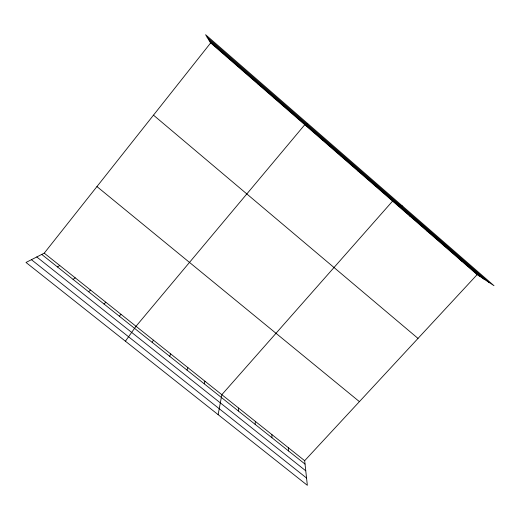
<?xml version="1.0" encoding="UTF-8"?>
<svg xmlns="http://www.w3.org/2000/svg" width="520" height="520" viewBox="0 0 520 520"><rect width="100%" height="100%" fill="white"/><g stroke="black" fill="none" stroke-linecap="round" stroke-linejoin="round"><path stroke-width="0.78" d="M255.177 424.392L255.327 421.375M273.819 97.825L273.871 97.351M238.316 410.969L238.647 408.083M218.133 414.654L221.845 394.693L392.594 201.091L402.786 206.31M204.23 383.825L204.925 381.212M186.999 370.103L187.883 367.627M169.644 356.285L170.716 353.945M152.165 342.362L153.426 340.165M125.411 341.211L136.013 326.287L304.772 124.735L307.743 123.598M44.245 253.149L304.668 460.7L307.346 485.316L26 262.464L44.245 253.149L210.665 42.913L205.569 34.684L494 285.695L477.146 274.612L210.665 42.913M119.327 316.219L120.952 314.288M304.668 460.7L477.146 274.612M104.007 304.018L105.807 302.211M88.588 291.74L90.558 290.062M73.073 279.383L75.218 277.836M57.454 266.949L59.781 265.531M322.601 140.238L323.219 140.263M340.301 155.63L341.113 155.831M357.864 170.898L358.878 171.275M375.297 186.05L376.5 186.596M409.76 216.014L411.346 216.899M426.797 230.828L428.571 231.875M443.703 245.531L445.66 246.74M460.486 260.124L462.625 261.489M36.77 256.964L305.767 470.808M31.428 259.695L306.553 478.017M41.736 254.43L305.038 464.094M96.948 186.576L359.411 401.635M153.484 115.154L418.015 338.41M207.09 37.141L488.982 282.392M208.585 39.553L484.049 279.149M209.969 41.789L479.466 276.133M226.109 55.822L226.616 56.777M242.138 69.758L242.457 70.551M258.057 83.603L258.193 84.234M288.34 447.688L288.535 450.957M271.889 434.577L271.914 437.723"/></g></svg>
